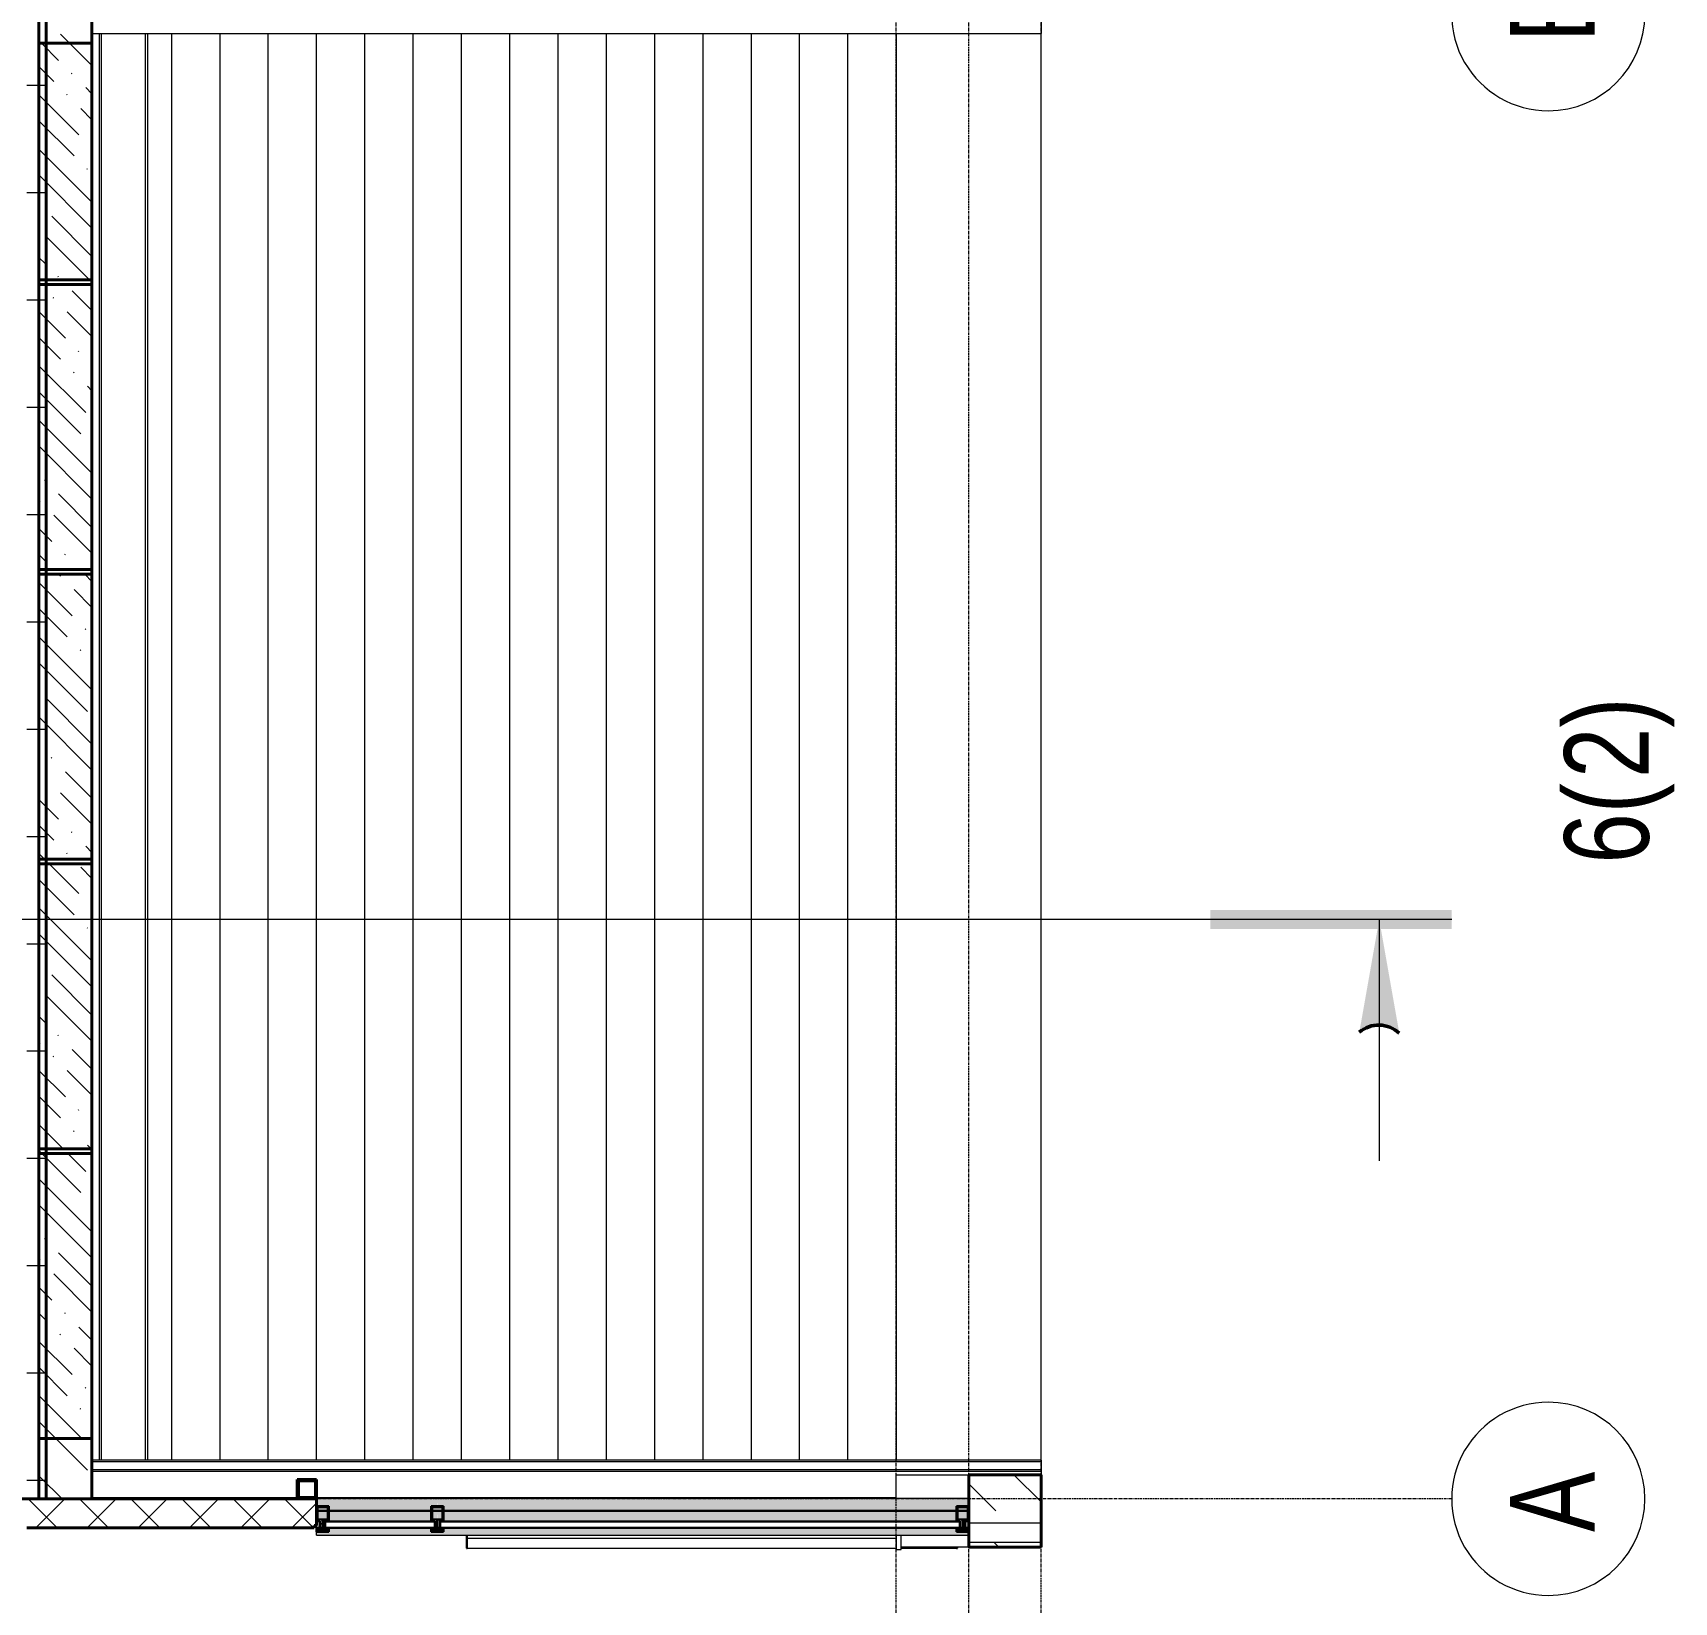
# Model space of a CAD drawing. Header units: millimetres. Extents: x 1117013 to 3394463, y -717780 to -102922.
# Drawn here: x 1324062 to 1330858, y -555272 to -548771 of the extents above; entities that cross this region are included whole.
import ezdxf

# ---------------------------------------------------------------- set-up
doc = ezdxf.new("R2010")
doc.units = ezdxf.units.MM
doc.linetypes.add('ADSK_Линия сетки', pattern=[21, 12, -3, 3, -3])
for name, color, linetype, lineweight in [('A-DOOR', 31, 'Continuous', 18), ('A-DOOR-FRAM', 31, 'Continuous', 18), ('A-FLOR', 192, 'Continuous', 18), ('A-FLOR-LEVL', 51, 'Continuous', 9), ('A-FLOR-PATT', 8, 'Continuous', 40), ('A-GLAZ', 151, 'Continuous', 18), ('A-GLAZ-CURT', 52, 'Continuous', 18), ('A-GLAZ-CWMG', 51, 'Continuous', 18), ('A-WALL', 113, 'Continuous', 18), ('A-WALL-PATT', 111, 'Continuous', 40), ('G-ANNO-SYMB', 111, 'Continuous', 9), ('S-BEAM', 12, 'Continuous', 18), ('S-COLS', 52, 'Continuous', 18), ('S-GRID', 1, 'Continuous', 9), ('S-GRID-IDEN', 1, 'Continuous', 20)]:
    doc.layers.add(name, color=color, linetype=linetype, lineweight=lineweight)
doc.styles.add('Century Gothic_2', font='GOTHIC.TTF', dxfattribs={"width": 0.8, "height": 349.9999999999996})
pattern_1 = [(135, (1327936.608574714, -553434.8527848267), (-308.6966577151427, 84.19025468841392), [396.875, -79.375, 3.353, -76.02199999999999])]
pattern_2 = [(45, (1409.126, 0), (-106.0660171779821, 106.0660171779821), []), (135, (1409.126, 0), (-106.0660171779821, -106.0660171779821), [])]
pattern_3 = [(45, (1409.126, 0), (84.1902546884139, 308.6966577151427), [396.875, -79.375, 3.353, -76.02199999999999])]

# ---------------------------------------------------------------- blocks, each defined once
blk = doc.blocks.new('SK_Окно_Откос - 30_Низ-880982-В_Разрез_Верт_1')
at = {"layer": 'A-GLAZ', "lineweight": 30}
for p, q in [((-120.0000000002362, 2700.000000000002), (-120.0000000002362, 2645.000000000018)), ((-120.000000000233, 55.00000000001457), (-120.000000000233, 0))]:
    blk.add_line(p, q, dxfattribs=at)
blk = doc.blocks.new('ADSK_КолоннаНесущая_Труба_ГОСТ 30245-2003 - 120x80x5-886602-В_Разрез_Верт_1')
at = {"layer": 'S-COLS'}
for p, q in [((4.999999999848835, 3630), (4.999999999848835, 2779.999999999999)), ((114.999999999849, 3630), (114.999999999849, -300)), ((4.999999999848835, 2700), (4.999999999848835, 299.9999999999989))]:
    blk.add_line(p, q, dxfattribs=at)
blk = doc.blocks.new('ADSK_КолоннаНесущая_Труба_ГОСТ 30245-2003 - 160x160x6-766301-В_Разрез_Верт_1')
at = {"layer": 'S-COLS'}
for p in [(6069.99999999993, 3630), (6229.99999999993, -300)]:
    blk.add_line(p, (6069.99999999993, -300), dxfattribs=at)
blk = doc.blocks.new('Schueco_FWS_AD-UP-75_out_Family-01 - FWS HI_Серая-853248-В_Разрез_Верт_1')
at = {"layer": 'A-DOOR-FRAM'}
for p, q in [((-205.3509244978864, 2079.921820283937), (-205.3509244978864, 2075.921820283938)), ((-193.731032112025, 2075.921820283935), (-205.2709767717485, 2075.921820283935)), ((-205.0225751251239, 2075.921820283938), (-205.0225751251239, 300.0000000000011)), ((-203.4556814481993, 2079.921820283934), (-204.6120194234129, 2079.921820283934)), ((-204.6120194234129, 2079.921820283934), (-193.731032112025, 2079.921820283934)), ((-193.731032112025, 2079.921820283934), (-150.0000000002336, 2079.921820283934)), ((-150.0000000002336, 2075.921820283935), (-193.731032112025, 2075.921820283935)), ((-164.8572853085471, 300.0000000000011), (-164.8572853085471, 2075.921820283938)), ((-205.0225751251239, 280.0000000000013), (-205.0225751251239, 49.92182028393706)), ((-205.3509244978886, 49.92182028393706), (-205.3509244978886, 45.9218202839358)), ((-205.2709767717504, 49.92182028393488), (-200.0445437886209, 49.92182028393488)), ((-200.0445437886209, 45.92182028393487), (-204.6120194234148, 45.92182028393487)), ((-204.6120194234148, 45.92182028393487), (-203.4556814482011, 45.92182028393487))]:
    blk.add_line(p, q, dxfattribs=at)
at = {"layer": 'A-DOOR-FRAM', "flags": 128}
for points in [[(-204.966836539429, 2075.921820283935), (-204.7974354665482, 2075.921820283935), (-203.6322961627259, 2075.921820283935)], [(-203.6322961627259, 49.92182028393488), (-204.7974354665482, 49.92182028393488), (-204.966836539429, 49.92182028393488)]]:
    blk.add_lwpolyline(points, dxfattribs=at)
blk = doc.blocks.new('Alutech_ALT_Glass_26mm - Alutech_ALT_Glass_26mm-853256-В_Разрез_Верт_1')
at = {"layer": 'A-GLAZ-CURT', "lineweight": 30}
for p, q in [((-94.00000000023452, 2189.000000000003), (-120.0000000002346, 2189.000000000003)), ((-120.0000000002346, 2189.000000000003), (-120.0000000002346, 36.00000000000237)), ((-94.00000000023452, 36.0000000000021), (-94.00000000023452, 2189.000000000003)), ((-120.0000000002346, 36.00000000000237), (-94.00000000023452, 36.0000000000021))]:
    blk.add_line(p, q, dxfattribs=at)
blk = doc.blocks.new('Rectangular Mullion - Schueco_FWS-50-HI_Tran_CovCap-12_Tran-55_Чёрный-851863-В_Разрез_Верт_1')
at = {"layer": 'A-GLAZ-CWMG', "lineweight": 9}
h = blk.add_hatch(dxfattribs=at)
h.set_pattern_fill('FP_1', color=256, style=0, pattern_type=2)
h.set_pattern_definition(pattern_2)
h.paths.add_polyline_path([(-120.1000000002367, 2.165734258596785e-12), (-120.1000000002367, 14.00000000000115), (-85.00000000023603, 14.00000000000115), (-85.00000000023603, 24.00000000000321), (-125.0000000002356, 24.00000000000321), (-125.0000000002356, 4.000000000005588), (-133.0000000002338, 4.000000000009919), (-133.0000000002338, 46.00000000000687), (-125.0000000002356, 46.00000000000687), (-125.0000000002356, 26.00000000000275), (-85.00000000023603, 26.00000000000275), (-85.00000000023603, 46.00000000000254), (-34.00000000023031, 46.0000000000047), (-34.00000000023031, 4.000000000005588), (-85.00000000023603, 4.000000000005588), (-85.00000000023603, 13.00000000000354), (-92.00000000023444, 13.00000000000354), (-91.8575573621863, 2.165734258596785e-12), (-30.00000000023338, 4.331468517193571e-12), (-30.00000000023338, 50.00000000000163), (-92.00000000023444, 50.00000000000163), (-92.00000000023444, 36.00000000000264), (-120.1000000002345, 36.00000000000264), (-120.1000000002367, 50.00000000000163), (-137.000000000235, 50.00000000000163), (-137.000000000235, 2.165734258596785e-12)], flags=0)
at = {"layer": 'A-GLAZ-CWMG', "lineweight": 30}
for p, q in [((-120.1000000002345, 50.00000000000099), (-137.0000000002342, 50.00000000000099)), ((-137.0000000002342, 50.00000000000099), (-137.0000000002342, 0)), ((-137.0000000002342, 0), (-120.1000000002345, 0)), ((-133.000000000233, 4.000000000007939), (-133.000000000233, 46.00000000000533)), ((-133.000000000233, 46.00000000000533), (-125.0000000002343, 46.00000000000533)), ((-125.0000000002345, 4.000000000003748), (-133.000000000233, 4.000000000007939)), ((-125.0000000002343, 46.00000000000533), (-125.0000000002345, 26.00000000000132)), ((-125.0000000002345, 26.00000000000132), (-85.00000000023333, 26.00000000000132)), ((-85.00000000023333, 24.00000000000122), (-125.0000000002343, 24.00000000000122)), ((-125.0000000002343, 24.00000000000122), (-125.0000000002345, 4.000000000003748)), ((-120.1000000002343, 36.00000000000074), (-120.1000000002345, 50.00000000000099)), ((-92.0000000002347, 36.00000000000074), (-120.1000000002343, 36.00000000000074)), ((-120.1000000002345, 0), (-120.1000000002345, 14.00000000000133)), ((-120.1000000002345, 14.00000000000133), (-85.00000000023333, 14.00000000000065)), ((-30.00000000023203, 50.00000000000109), (-92.00000000023444, 50.00000000000109)), ((-92.00000000023444, 50.00000000000109), (-92.0000000002347, 36.00000000000074)), ((-85.00000000023387, 13.00000000000213), (-92.00000000023498, 13.00000000000213)), ((-92.00000000023498, 13.00000000000213), (-92.00000000023525, 9.09439190621697e-13)), ((-92.00000000023525, 9.09439190621697e-13), (-30.00000000023203, 1.349353961899169e-12)), ((-85.00000000023333, 26.00000000000132), (-85.00000000023333, 46.00000000000208)), ((-85.00000000023333, 46.00000000000208), (-34.00000000023004, 46.00000000000338)), ((-85.00000000023333, 14.00000000000065), (-85.00000000023333, 24.00000000000122)), ((-85.00000000023387, 4.000000000003413), (-85.00000000023387, 13.00000000000213)), ((-34.00000000023004, 4.000000000003413), (-85.00000000023387, 4.000000000003413)), ((-34.00000000023004, 46.00000000000338), (-34.00000000023004, 4.000000000003413)), ((-30.00000000023203, 1.349353961899169e-12), (-30.00000000023203, 50.00000000000109))]:
    blk.add_line(p, q, dxfattribs=at)
blk = doc.blocks.new('Rectangular Mullion - Schueco_FWS-50-HI_Стойка-80_Крышка-45_Чёрный-853243-В_Разрез_Верт_1')
at = {"layer": 'A-GLAZ-CWMG'}
h = blk.add_hatch(color=256, dxfattribs=at)
h.paths.add_polyline_path([(-137.0000000002357, 2.165734258596785e-12), (-137.0000000002357, 50.00000000000163), (-120.1000000002352, 50.00000000000163), (-120.1000000002352, 2175.000000000006), (-137.0000000002357, 2175.000000000004), (-137.0000000002357, 2200.000000000002), (-150.0000000002349, 2200.000000000002), (-150.0000000002349, 2.165734258596785e-12), (-137.7400000002381, 2.165734258596785e-12)], flags=0)
h.paths.add_polyline_path([(-125.0000000002363, 4.000000000009919), (-125.0000000002363, 24.00000000000321), (-120.1000000002352, 24.00000000000321), (-120.1000000002352, 26.00000000000275), (-125.0000000002363, 26.00000000000275), (-125.0000000002363, 46.00000000000687), (-133.0000000002345, 46.00000000000687), (-133.0000000002345, 4.000000000009919)], flags=0)
h.paths.add_polyline_path([(-125.0000000002384, 2179.000000000014), (-125.0000000002384, 2199.000000000005), (-133.0000000002345, 2199.000000000005), (-133.0000000002345, 2179.000000000014)], flags=0)
h = blk.add_hatch(color=256, dxfattribs=at)
h.paths.add_polyline_path([(-120.1000000002352, 2.165734258596785e-12), (-92.00000000023508, 2.165734258596785e-12), (-92.77777777801413, 14.00000000000115), (-120.1000000002352, 14.00000000000115), (-120.1000000002352, 4.000000000005588)], flags=0)
h.paths.add_polyline_path([(-120.1000000002352, 24.00000000000321), (-92.00000000023508, 24.00000000000321), (-92.00000000023508, 26.00000000000275), (-120.1000000002352, 26.00000000000275)], flags=0)
h.paths.add_polyline_path([(-92.00000000023508, 36.00000000000264), (-92.77777777801413, 2189.000000000005), (-94.0000000002368, 2188.000000000007), (-94.0000000002368, 36.00000000000264)], flags=0)
h = blk.add_hatch(color=256, dxfattribs=at)
h.paths.add_polyline_path([(0.9999999997654104, 2.165734258596785e-12), (0.9999999997654104, 2200.000000000002), (-30.00000000023404, 2199.000000000005), (-30.00000000023404, 2175.000000000004), (-92.0000000002351, 2175.000000000004), (-91.85755736218695, 50.00000000000163), (-30.00000000023404, 50.00000000000163), (-30.00000000023404, 2.165734258596785e-12)], flags=0)
h.paths.add_polyline_path([(-76.00000000023225, 4.000000000005588), (-34.00000000023096, 4.000000000005588), (-34.00000000023096, 46.00000000000254), (-85.0000000002367, 46.00000000000254), (-85.0000000002367, 26.00000000000275), (-92.0000000002351, 26.00000000000275), (-91.85755736218695, 24.00000000000321), (-85.0000000002367, 24.00000000000321), (-85.0000000002367, 14.00000000000115), (-85.0000000002367, 13.00000000000354), (-85.0000000002367, 4.000000000005588)], flags=0)
h.paths.add_polyline_path([(-85.0000000002367, 2179.000000000007), (-34.00000000022879, 2179.000000000007), (-34.00000000023096, 2200.000000000002), (-85.0000000002367, 2199.000000000005), (-85.0000000002367, 2189.000000000005), (-85.0000000002367, 2188.000000000007)], flags=0)
for p, q in [((-150.0000000002327, 2200), (-150.0000000002327, 0)), ((-120.1000000002329, 2175.000000000004), (-120.1000000002329, 50.00000000000109)), ((-92.00000000023313, 2175.000000000002), (-92.00000000023313, 50.00000000000109)), ((0.9999999997675424, 0), (0.9999999997675424, 2200)), ((-120.1000000002329, 26.0000000000014), (-120.1000000002329, 24.00000000000158)), ((-92.00000000023313, 26.0000000000014), (-92.00000000023313, 24.00000000000158))]:
    blk.add_line(p, q, dxfattribs=at)
blk = doc.blocks.new('Rectangular Mullion - Schueco_FWS-50-HI_Tran_CovCap-12_Tran-55_Чёрный-851864-В_Разрез_Верт_1')
at = {"layer": 'A-GLAZ-CWMG', "lineweight": 9}
h = blk.add_hatch(dxfattribs=at)
h.set_pattern_fill('FP_1', color=256, style=0, pattern_type=2)
h.set_pattern_definition(pattern_2)
h.paths.add_polyline_path([(-137.000000000235, 2650.000000000003), (-120.1000000002367, 2650.000000000005), (-120.1000000002367, 2664.000000000004), (-85.00000000023603, 2664.000000000004), (-85.00000000023603, 2674.000000000004), (-125.0000000002378, 2674.000000000004), (-125.0000000002378, 2654.00000000001), (-133.0000000002338, 2654.00000000001), (-133.0000000002338, 2696.000000000008), (-125.0000000002378, 2696.000000000003), (-125.0000000002378, 2676.000000000004), (-85.00000000023603, 2676.000000000004), (-85.00000000023603, 2696.000000000005), (-34.0000000002303, 2696.000000000005), (-34.0000000002303, 2654.000000000006), (-85.00000000023603, 2654.000000000006), (-85.00000000023603, 2663.000000000004), (-92.00000000023661, 2663.000000000004), (-92.00000000023661, 2650.000000000005), (-30.00000000023338, 2650.000000000005), (-30.00000000023338, 2700.000000000005), (-92.00000000023661, 2700.000000000005), (-92.00000000023661, 2686.000000000003), (-120.1000000002367, 2686.000000000003), (-120.1000000002367, 2700.000000000005), (-137.000000000235, 2700.000000000005), (-137.000000000235, 2688.24061599598)], flags=0)
at = {"layer": 'A-GLAZ-CWMG', "lineweight": 30}
for p, q in [((-120.1000000002345, 2700), (-137.0000000002342, 2700)), ((-137.0000000002342, 2700), (-137.0000000002342, 2649.999999999999)), ((-133.000000000233, 2654.000000000007), (-133.000000000233, 2696.000000000005)), ((-133.000000000233, 2696.000000000005), (-125.0000000002345, 2696.000000000001)), ((-125.0000000002343, 2654.000000000007), (-133.000000000233, 2654.000000000007)), ((-125.0000000002345, 2696.000000000001), (-125.0000000002343, 2676)), ((-125.0000000002343, 2676), (-85.00000000023333, 2676)), ((-85.00000000023333, 2674), (-125.0000000002345, 2674)), ((-125.0000000002345, 2674), (-125.0000000002343, 2654.000000000007)), ((-120.1000000002345, 2686), (-120.1000000002345, 2700)), ((-92.0000000002347, 2686), (-120.1000000002345, 2686)), ((-120.1000000002345, 2650.000000000001), (-120.1000000002345, 2664)), ((-120.1000000002345, 2664), (-85.00000000023333, 2664)), ((-30.00000000023202, 2700), (-92.0000000002347, 2700)), ((-92.0000000002347, 2700), (-92.0000000002347, 2686)), ((-85.00000000023387, 2663.000000000001), (-92.00000000023525, 2663.000000000001)), ((-92.00000000023525, 2663.000000000001), (-92.00000000023498, 2650.000000000001)), ((-85.00000000023333, 2676), (-85.00000000023333, 2696.000000000003)), ((-85.00000000023333, 2696.000000000003), (-34.00000000023003, 2696.000000000003)), ((-85.00000000023333, 2664), (-85.00000000023333, 2674)), ((-85.00000000023387, 2654.000000000002), (-85.00000000023387, 2663.000000000001)), ((-34.00000000023003, 2654.000000000003), (-85.00000000023387, 2654.000000000002)), ((-34.00000000023003, 2696.000000000003), (-34.00000000023003, 2654.000000000003)), ((-30.00000000023202, 2650.000000000001), (-30.00000000023202, 2700)), ((-137.0000000002342, 2649.999999999999), (-120.1000000002345, 2650.000000000001)), ((-92.00000000023498, 2650.000000000001), (-30.00000000023202, 2650.000000000001))]:
    blk.add_line(p, q, dxfattribs=at)
blk = doc.blocks.new('ADSK_Балка_Труба_ГОСТ 30245-2003 - 80x80x5-851437-В_Разрез_Верт_1')
at = {"layer": 'S-BEAM', "lineweight": 40}
for p, q in [((79.9999999999344, 2780), (-6.52803006286232e-11, 2780)), ((-6.52803006286232e-11, 2780), (-6.52803006286232e-11, 2700.000000000001)), ((4.999999999934666, 2775.000000000001), (74.99999999993473, 2775.000000000001)), ((4.999999999934666, 2705.000000000001), (4.999999999934666, 2775.000000000001)), ((74.99999999993473, 2775.000000000001), (74.99999999993473, 2705.000000000001)), ((79.9999999999344, 2700.000000000001), (79.9999999999344, 2780)), ((-6.52803006286232e-11, 2700.000000000001), (79.9999999999344, 2700.000000000001)), ((74.99999999993473, 2705.000000000001), (4.999999999934666, 2705.000000000001))]:
    blk.add_line(p, q, dxfattribs=at)
blk = doc.blocks.new('ADSK_КолоннаНесущая_Труба_ГОСТ 30245-2003 - 160x160x6-791750-В_Разрез_Верт_1')
at = {"layer": 'S-COLS'}
for p, q in [((153.9999999999334, 3630), (153.9999999999334, -300)), ((159.9999999999322, -300), (159.9999999999322, 3630)), ((159.9999999999322, -300), (119.9999999998471, -300))]:
    blk.add_line(p, q, dxfattribs=at)
blk = doc.blocks.new('SK_ПлитаПерекрытия_Пустотная - ПК 68-10-8-778110-В_Разрез_Верт_1')
at = {"layer": 'S-BEAM', "lineweight": 9}
h = blk.add_hatch(dxfattribs=at)
h.set_pattern_fill('FP_4', color=256, style=0, pattern_type=2)
h.set_pattern_definition(pattern_3)
h.paths.add_polyline_path([(5050.000000000116, 3630.000000000009), (6030.000000000116, 3630.000000000009), (6030.000000000116, 3850.000000000005), (5050.000000000116, 3850.000000000005)], flags=0)
at = {"layer": 'S-BEAM', "lineweight": 40}
for p, q in [((5050.000000000109, 3850), (5050.000000000109, 3630.000000000003)), ((6030.000000000109, 3850), (5050.000000000109, 3850)), ((6030.000000000109, 3630.000000000003), (6030.000000000109, 3850)), ((5050.000000000109, 3630.000000000003), (6030.000000000109, 3630.000000000003))]:
    blk.add_line(p, q, dxfattribs=at)
blk = doc.blocks.new('SK_ПлитаПерекрытия_Пустотная - ПК 68-12-8-777867-В_Разрез_Верт_1')
at = {"layer": 'S-BEAM', "lineweight": 9}
h = blk.add_hatch(dxfattribs=at)
h.set_pattern_fill('FP_4', color=256, style=0, pattern_type=2)
h.set_pattern_definition(pattern_3)
h.paths.add_polyline_path([(250.0000000001092, 3630.000000000009), (1430.000000000109, 3630.000000000009), (1430.000000000109, 3850.000000000005), (250.0000000001092, 3850.000000000005)], flags=0)
at = {"layer": 'S-BEAM', "lineweight": 40}
for p, q in [((250.0000000001098, 3850), (250.0000000001098, 3630.000000000003)), ((1430.00000000011, 3850), (250.0000000001098, 3850)), ((1430.00000000011, 3630.000000000003), (1430.00000000011, 3850)), ((250.0000000001098, 3630.000000000003), (1430.00000000011, 3630.000000000003))]:
    blk.add_line(p, q, dxfattribs=at)
blk = doc.blocks.new('SK_ПлитаПерекрытия_Пустотная - ПК 68-12-8-V3-В_Разрез_Верт_1')
at = {"layer": 'S-BEAM', "lineweight": 9}
h = blk.add_hatch(dxfattribs=at)
h.set_pattern_fill('FP_4', color=256, style=0, pattern_type=2)
h.set_pattern_definition(pattern_3)
h.paths.add_polyline_path([(2630.000000000112, 3630.000000000009), (2630.000000000112, 3850.000000000005), (1450.000000000111, 3850.000000000005), (1450.000000000111, 3630.000000000009)], flags=0)
at = {"layer": 'S-BEAM', "lineweight": 40}
for p, q in [((1450.00000000011, 3850), (1450.00000000011, 3630.000000000003)), ((2630.00000000011, 3850), (1450.00000000011, 3850)), ((2630.00000000011, 3630.000000000003), (2630.00000000011, 3850)), ((1450.00000000011, 3630.000000000003), (2630.00000000011, 3630.000000000003))]:
    blk.add_line(p, q, dxfattribs=at)
blk = doc.blocks.new('SK_ПлитаПерекрытия_Пустотная - ПК 68-12-8-V4-В_Разрез_Верт_1')
at = {"layer": 'S-BEAM', "lineweight": 9}
h = blk.add_hatch(dxfattribs=at)
h.set_pattern_fill('FP_4', color=256, style=0, pattern_type=2)
h.set_pattern_definition(pattern_3)
h.paths.add_polyline_path([(2650.000000000111, 3630.000000000009), (3830.000000000113, 3630.000000000009), (3830.000000000113, 3850.000000000005), (2650.000000000111, 3850.000000000005)], flags=0)
at = {"layer": 'S-BEAM', "lineweight": 40}
for p, q in [((2650.000000000109, 3850), (2650.000000000109, 3630.000000000003)), ((3830.000000000109, 3850), (2650.000000000109, 3850)), ((3830.000000000109, 3630.000000000003), (3830.000000000109, 3850)), ((2650.000000000109, 3630.000000000003), (3830.000000000109, 3630.000000000003))]:
    blk.add_line(p, q, dxfattribs=at)
blk = doc.blocks.new('SK_ПлитаПерекрытия_Пустотная - ПК 68-12-8-V5-В_Разрез_Верт_1')
at = {"layer": 'S-BEAM', "lineweight": 9}
h = blk.add_hatch(dxfattribs=at)
h.set_pattern_fill('FP_4', color=256, style=0, pattern_type=2)
h.set_pattern_definition(pattern_3)
h.paths.add_polyline_path([(4205.469546564103, 3630.000000000009), (5030.000000000113, 3630.000000000009), (5030.000000000113, 3850.000000000005), (3850.000000000113, 3850.000000000005), (3850.000000000113, 3630.000000000009)], flags=0)
at = {"layer": 'S-BEAM', "lineweight": 40}
for p, q in [((3850.000000000109, 3850), (3850.000000000109, 3630.000000000003)), ((5030.000000000108, 3850), (3850.000000000109, 3850)), ((5030.000000000108, 3630.000000000003), (5030.000000000108, 3850)), ((3850.000000000109, 3630.000000000003), (5030.000000000108, 3630.000000000003))]:
    blk.add_line(p, q, dxfattribs=at)
blk = doc.blocks.new('ADSK_Балка_Двутавр_ТипБ_АСТО20-93 - 20Б1-889043-В_Разрез_Верт_1')
at = {"layer": 'S-BEAM'}
for p, q in [((6069.999999999927, 3600.000000000016), (160.0000006095522, 3600.000000000016)), ((6069.999999999927, 3592.000000000017), (160.0000006095522, 3592.000000000017)), ((160.0000006095522, 3408.000000000016), (6069.999999999927, 3408.000000000016)), ((6069.999999999927, 3400.000000000016), (160.0000006095522, 3400.000000000016))]:
    blk.add_line(p, q, dxfattribs=at)
blk = doc.blocks.new('Alutech_ALT_Glass_26mm - Alutech_ALT_Glass_26mm-853258-В_Разрез_Верт_1')
at = {"layer": 'A-GLAZ-CURT', "lineweight": 30}
for p, q in [((-94.00000000023452, 2664.000000000003), (-120.0000000002346, 2664.000000000003)), ((-120.0000000002346, 2664.000000000003), (-120.0000000002346, 2211.000000000001)), ((-94.00000000023452, 2211.000000000001), (-94.00000000023452, 2664.000000000003)), ((-120.0000000002346, 2211.000000000001), (-94.00000000023452, 2211.000000000001))]:
    blk.add_line(p, q, dxfattribs=at)
blk = doc.blocks.new('Rectangular Mullion - Schueco_FWS-50-HI_Tran_CovCap-12_Tran-55_Чёрный-851867-В_Разрез_Верт_1')
at = {"layer": 'A-GLAZ-CWMG', "lineweight": 9}
h = blk.add_hatch(dxfattribs=at)
h.set_pattern_fill('FP_1', color=256, style=0, pattern_type=2)
h.set_pattern_definition(pattern_2)
h.paths.add_polyline_path([(-137.000000000235, 2175.000000000004), (-120.1000000002367, 2175.000000000006), (-120.1000000002367, 2189.000000000005), (-85.00000000023603, 2189.000000000005), (-85.00000000023603, 2199.000000000005), (-125.0000000002378, 2199.000000000005), (-125.0000000002378, 2179.000000000014), (-133.0000000002338, 2179.000000000014), (-133.0000000002338, 2221.00000000001), (-125.0000000002378, 2221.000000000006), (-125.0000000002378, 2201.000000000006), (-85.00000000023603, 2201.000000000006), (-85.00000000023603, 2221.000000000008), (-34.0000000002303, 2221.000000000008), (-34.0000000002303, 2179.000000000009), (-85.00000000023603, 2179.000000000007), (-85.00000000023603, 2188.000000000007), (-92.00000000023661, 2188.000000000007), (-91.8575573621863, 2175.000000000004), (-30.00000000023338, 2175.000000000004), (-30.00000000023338, 2225.000000000005), (-92.00000000023661, 2225.000000000005), (-92.00000000023661, 2211.000000000004), (-120.1000000002367, 2211.000000000004), (-120.1000000002367, 2225.000000000005), (-137.000000000235, 2225.000000000005), (-137.000000000235, 2210.162463983912)], flags=0)
at = {"layer": 'A-GLAZ-CWMG', "lineweight": 30}
for p, q in [((-120.1000000002343, 2225), (-137.0000000002342, 2225)), ((-137.0000000002342, 2225), (-137.0000000002342, 2174.999999999999)), ((-137.0000000002342, 2174.999999999999), (-120.1000000002345, 2175.000000000001)), ((-133.000000000233, 2179.000000000007), (-133.000000000233, 2221.000000000004)), ((-133.000000000233, 2221.000000000004), (-125.0000000002345, 2221.000000000001)), ((-125.0000000002343, 2179.000000000007), (-133.000000000233, 2179.000000000007)), ((-125.0000000002345, 2221.000000000001), (-125.0000000002343, 2201)), ((-125.0000000002343, 2201), (-85.00000000023333, 2201)), ((-85.00000000023333, 2199), (-125.0000000002345, 2199)), ((-125.0000000002345, 2199), (-125.0000000002343, 2179.000000000007)), ((-120.1000000002343, 2211), (-120.1000000002343, 2225)), ((-92.0000000002347, 2211), (-120.1000000002343, 2211)), ((-120.1000000002345, 2175.000000000001), (-120.1000000002345, 2189)), ((-120.1000000002345, 2189), (-85.00000000023333, 2189)), ((-30.00000000023202, 2225), (-92.0000000002347, 2225)), ((-92.0000000002347, 2225), (-92.0000000002347, 2211)), ((-85.00000000023387, 2188.000000000001), (-92.00000000023525, 2188.000000000001)), ((-92.00000000023525, 2188.000000000001), (-92.00000000023498, 2175)), ((-92.00000000023498, 2175), (-30.00000000023202, 2175)), ((-85.00000000023333, 2201), (-85.00000000023333, 2221.000000000002)), ((-85.00000000023333, 2221.000000000002), (-34.00000000023003, 2221.000000000002)), ((-85.00000000023333, 2189), (-85.00000000023333, 2199)), ((-85.00000000023387, 2179.000000000002), (-85.00000000023387, 2188.000000000001)), ((-34.00000000023003, 2179.000000000002), (-85.00000000023387, 2179.000000000002)), ((-34.00000000023003, 2221.000000000002), (-34.00000000023003, 2179.000000000002)), ((-30.00000000023202, 2175), (-30.00000000023202, 2225))]:
    blk.add_line(p, q, dxfattribs=at)
blk = doc.blocks.new('Rectangular Mullion - Schueco_FWS-50-HI_Стойка-80_Крышка-45_Чёрный-853244-В_Разрез_Верт_1')
at = {"layer": 'A-GLAZ-CWMG'}
h = blk.add_hatch(color=256, dxfattribs=at)
h.paths.add_polyline_path([(-150.0000000002349, 2200.000000000005), (-137.0000000002357, 2201.000000000006), (-137.0000000002357, 2225.000000000005), (-120.1000000002352, 2225.000000000005), (-120.1000000002352, 2650.000000000006), (-137.0000000002357, 2650.000000000004), (-137.0000000002357, 2700.000000000005), (-150.0000000002349, 2700.000000000005), (-150.0000000002349, 2201.000000000006)], flags=0)
h.paths.add_polyline_path([(-133.0000000002345, 2200.000000000005), (-125.0000000002384, 2201.000000000006), (-125.0000000002384, 2221.000000000006), (-133.0000000002301, 2221.000000000006), (-133.0000000002345, 2201.000000000006)], flags=0)
h.paths.add_polyline_path([(-125.0000000002384, 2654.000000000012), (-125.0000000002384, 2674.000000000005), (-120.1000000002352, 2674.000000000005), (-120.1000000002352, 2676.000000000005), (-125.0000000002384, 2676.000000000005), (-125.0000000002384, 2696.000000000005), (-133.0000000002301, 2696.000000000005), (-133.0000000002345, 2654.000000000012)], flags=0)
h = blk.add_hatch(color=256, dxfattribs=at)
h.paths.add_polyline_path([(-92.00000000023508, 2211.000000000004), (-92.77777777801413, 2664.000000000005), (-94.0000000002368, 2663.000000000005), (-94.0000000002368, 2211.000000000004)], flags=0)
h.paths.add_polyline_path([(-120.1000000002352, 2674.000000000005), (-92.00000000023508, 2674.000000000005), (-92.00000000023508, 2676.000000000005), (-120.1000000002352, 2676.000000000005)], flags=0)
h.paths.add_polyline_path([(-92.00000000023508, 2686.000000000005), (-92.00000000023508, 2700.000000000005), (-120.1000000002352, 2700.000000000005), (-120.0000000002352, 2686.000000000005), (-94.0000000002368, 2686.000000000005)], flags=0)
h = blk.add_hatch(color=256, dxfattribs=at)
h.paths.add_polyline_path([(-92.0000000002351, 2200.000000000005), (-34.00000000023096, 2200.000000000005), (-34.00000000023096, 2221.000000000008), (-85.0000000002367, 2221.000000000008), (-85.0000000002367, 2201.000000000006), (-92.0000000002351, 2201.000000000006)], flags=0)
h.paths.add_polyline_path([(-30.00000000023404, 2200.000000000005), (0.9999999997654104, 2200.000000000005), (-2.365279598848247e-10, 2700.000000000005), (-30.00000000023404, 2700.000000000005), (-30.00000000023404, 2650.000000000006), (-92.0000000002351, 2650.000000000006), (-92.0000000002351, 2225.000000000005), (-30.00000000023404, 2225.000000000005), (-30.00000000023404, 2210.162463983912)], flags=0)
h.paths.add_polyline_path([(-34.00000000023096, 2654.000000000007), (-34.00000000023096, 2696.000000000006), (-85.0000000002367, 2696.000000000006), (-85.0000000002367, 2676.000000000005), (-92.0000000002351, 2676.000000000005), (-92.0000000002351, 2674.000000000005), (-85.0000000002367, 2674.000000000005), (-85.0000000002367, 2664.000000000005), (-85.0000000002367, 2663.000000000005), (-85.0000000002367, 2654.000000000007), (-76.00000000023225, 2654.000000000007)], flags=0)
for p, q in [((-150.0000000002327, 2700), (-137.0000000002346, 2700)), ((-150.0000000002327, 2700), (-150.0000000002327, 2200)), ((-120.1000000002329, 2700), (-110.0000000002335, 2700)), ((-120.1000000002329, 2676.000000000001), (-120.1000000002329, 2674)), ((-92.00000000023313, 2676.000000000001), (-92.00000000023313, 2674)), ((0.9999999997675424, 2200), (0.9999999997675424, 2700)), ((-120.1000000002329, 2650.000000000001), (-120.1000000002329, 2225.000000000001)), ((-92.00000000023313, 2650.000000000001), (-92.00000000023313, 2225.000000000001))]:
    blk.add_line(p, q, dxfattribs=at)
blk = doc.blocks.new('SK_Окно_Проём - Проём-880971-В_Разрез_Верт_1')
at = {"layer": 'A-GLAZ', "lineweight": 30}
for p, q in [((-120.0000000002101, 2699.999999999985), (-120.0000000002101, -4.331468517193571e-12)), ((-120.0000000002361, 2699.999999999993), (-120.0000000002361, 2664.999999999992)), ((-50.00000000023499, 2699.999999999985), (-50.00000000023499, -4.331468517193571e-12)), ((-50.00000000023628, 2699.999999999993), (-50.00000000023628, 2664.999999999992)), ((-120.0000000002328, 35.00000000000016), (-120.0000000002328, 0)), ((-50.00000000023956, 35.00000000000016), (-50.00000000023956, 0))]:
    blk.add_line(p, q, dxfattribs=at)
blk = doc.blocks.new('Ось сетки - Круг_Ø8 мм-6577-В_Разрез_Верт_1')
at = {"layer": 'S-GRID-IDEN'}
for centre, radius, start, end in [((-7.489074640114639e-11, -2399.999999999997), 399.9999999999998, 359.9999999999996, 179.9999999999998), ((-7.483787202959861e-11, -2399.999999999997), 399.9999999999999, 179.9999999999998, 359.9999999999993)]:
    blk.add_arc(centre, radius, start, end, dxfattribs=at)
blk = doc.blocks.new('Разрез - Номер вида и Номер листа спереди_3_5 мм-64073-В_Разрез_Верт_1')
at = {"layer": 'G-ANNO-SYMB'}
blk.add_hatch(color=256, dxfattribs=at).paths.add_polyline_path([(2439.881281731908, -1000.000000000003), (2360.118718267949, -1000.000000000003), (2360.118718267949, -2000.000000000002), (2439.881281731908, -2000.000000000002)], flags=0)
h = blk.add_hatch(color=256, dxfattribs=at)
edge = h.paths.add_edge_path(flags=0)
edge.add_line((1928.927019397687, -1783.083809596687), (2400.118718267947, -1700.000000000002))
edge.add_line((2400.118718267947, -1700.000000000002), (1932.659585272731, -1617.574342474358))
edge.add_arc((1838.399760808412, -1698.245418912015), 124.0674698768968, -43.141974458396476, 40.55814610926569, ccw=False)
at = {"layer": 'G-ANNO-SYMB', "lineweight": 20}
blk.add_line((2400.118718267953, -1700.000000000001), (1400.118718267953, -1700.000000000002), dxfattribs=at)
at = {"layer": 'G-ANNO-SYMB', "lineweight": 50}
blk.add_arc((1838.399760808412, -1698.245418912015), 124.0674698768968, 316.8580255416031, 40.55814610926538, dxfattribs=at)

msp = doc.modelspace()

# ---------------------------------------------------------------- hatches: boundary and pattern name
at = {"layer": 'A-FLOR-PATT', "lineweight": 9}
h = msp.add_hatch(dxfattribs=at)
h.set_pattern_fill('FP_3', color=256, angle=90, style=0, pattern_type=2)
h.set_pattern_definition([(90, (1327936.608574714, -553434.8527848267), (-222.25, 222.25), [222.25, -222.25]), (180, (1327936.608574714, -553212.6027848267), (-222.25, -222.25), [222.25, -222.25])])
h.paths.add_polyline_path([(1324116.608574714, -542780.5396767973), (1324116.608574714, -542543.9787848268), (1324036.608574714, -542543.9787848268), (1324036.608574714, -554843.9787848269), (1324116.608574714, -554843.9787848269), (1324116.608574714, -543762.7858719805)], flags=0)
h = msp.add_hatch(dxfattribs=at)
h.set_pattern_fill('FP_4', color=256, angle=90, style=0, pattern_type=2)
h.set_pattern_definition(pattern_1)
h.paths.add_polyline_path([(1324306.608574714, -545236.1551647552), (1324306.608574714, -542543.9787848268), (1324086.608574714, -542543.9787848268), (1324086.608574714, -554843.9787848269), (1324306.608574714, -554843.9787848269), (1324306.608574714, -545727.2782623469)], flags=0)
at = {"layer": 'A-WALL-PATT', "lineweight": 9}
h = msp.add_hatch(dxfattribs=at)
h.set_pattern_fill('FP_6', color=256, angle=90, style=0, pattern_type=2)
h.set_pattern_definition([(90, (1327636.608574714, -554903.9787848267), (-200, 1.224646799147353e-14), [])])
h.paths.add_polyline_path([(1327636.608574714, -542433.6339572406), (1327636.608574714, -542423.9787848268), (1327626.608574714, -542423.9787848268), (1327626.608574714, -542433.9787848269), (1327636.608574714, -542433.9787848269)], flags=0)
h.paths.add_polyline_path([(1327636.608574714, -554683.9787848267), (1327636.608574714, -548773.9787848267), (1324536.608574714, -548773.9787848267), (1324536.608574714, -554683.9787842171), (1327580.137986478, -554683.9787848267)], flags=0)
h.paths.add_polyline_path([(1327636.608574714, -548613.9787848267), (1327636.608574714, -548123.9787848268), (1325236.608574714, -548123.9787848268), (1325236.608574714, -548613.9787848267), (1325437.785045302, -548613.9787848267)], flags=0)
h.paths.add_polyline_path([(1327636.608574714, -545333.9787848268), (1325236.608574714, -545333.9787848268), (1325236.608574714, -545763.9787848268), (1327636.608574714, -545763.9787848268)], flags=0)
h.paths.add_polyline_path([(1326436.608574714, -542433.9787848269), (1326436.608574714, -542423.9787848268), (1326426.608574714, -542423.9787848268), (1326426.608574714, -542433.9787848269)], flags=0)
h.paths.add_polyline_path([(1325236.608574714, -542433.9787848269), (1325236.608574714, -542423.9787848268), (1325226.608574714, -542423.9787848268), (1325226.608574714, -542433.9787848269)], flags=0)
h.paths.add_polyline_path([(1325156.608574714, -548613.9787848267), (1325156.608574714, -545333.9787848268), (1324536.608574714, -545333.9787848268), (1324536.608574714, -548613.9787848267), (1325089.008574714, -548613.9787848267)], flags=0)
h.paths.add_polyline_path([(1324336.608574714, -545333.9787848268), (1324336.608574714, -545193.9787848268), (1324306.608574714, -545193.9787848268), (1324306.608574714, -548613.9787848267), (1324336.608574714, -548613.9787848267), (1324336.608574714, -545727.2782623469)], flags=0)
h.paths.add_polyline_path([(1324336.608574714, -554593.9787848266), (1324336.608574714, -548773.9787848267), (1324306.608574714, -548773.9787848267), (1324306.608574714, -554683.9787842171), (1324336.608574714, -554683.9787842171)], flags=0)
h.paths.add_polyline_path([(1324336.608574714, -543762.7858719805), (1324336.608574714, -542703.9787854364), (1324306.608574714, -542703.9787854364), (1324306.608574714, -543993.9787848268), (1324336.608574714, -543993.9787848268), (1324336.608574714, -543921.4787848267)], flags=0)
h.paths.add_polyline_path([(1324036.608574714, -542433.6444383223), (1324036.608574714, -542423.9787848268), (1324026.608574714, -542423.9787848268), (1324026.608574714, -542433.9787848269), (1324036.608574714, -542433.9787848269)], flags=0)
h.paths.add_polyline_path([(1324036.608574714, -545727.2782623469), (1324036.608574714, -545333.5787848268), (1321636.608574714, -545333.5787848268), (1321636.608574714, -545763.9787848268), (1324036.608574714, -545763.9787848268)], flags=0)
h.paths.add_polyline_path([(1324036.608574714, -548123.9787848268), (1321636.608574714, -548123.9787848268), (1321636.608574714, -548613.9787848267), (1324036.608574714, -548613.9787848267)], flags=0)
h.paths.add_polyline_path([(1324036.608574714, -548773.9787848267), (1320536.608574714, -548774.6760307687), (1320536.608574714, -554683.9787848267), (1324036.608574714, -554683.9787848267), (1324036.608574714, -550638.5092382625)], flags=0)
h.paths.add_polyline_path([(1322836.608574714, -542423.9787848268), (1322826.608574714, -542423.9787848268), (1322826.608574714, -542433.9787848269), (1322836.608574714, -542433.054415079)], flags=0)
h.paths.add_polyline_path([(1321636.608574714, -542423.9787848268), (1321626.608574714, -542423.9787848268), (1321626.608574714, -542433.9787848269), (1321636.608574714, -542433.9787848269)], flags=0)
h.paths.add_polyline_path([(1321556.608574714, -545729.9787848267), (1321556.608574714, -545333.5787848268), (1320813.388502459, -545333.5787848268), (1320536.608574714, -548497.1878353098), (1320536.608574714, -548613.9787848267), (1321556.608574714, -548613.2815388847), (1321556.608574714, -546709.52445753)], flags=0)
h.paths.add_polyline_path([(1320736.608574714, -542543.9787848268), (1320736.608574714, -542423.9787848268), (1320716.608574714, -542423.9787848268), (1320706.10993509, -542543.9787848268), (1320716.608574714, -542543.9787848268)], flags=0)
h.paths.add_polyline_path([(1320612.62453495, -545333.5787848268), (1320536.608574714, -545333.5787848268), (1320536.608574714, -546202.445186176), (1320589.927970521, -545593.001703343)], flags=0)
h.paths.add_polyline_path([(1320566.035599082, -542423.9787848268), (1320536.608574714, -542423.9787848268), (1320537.580524783, -542749.2217723442)], flags=0)
h = msp.add_hatch(dxfattribs=at)
h.set_pattern_fill('FP_4', color=256, angle=90, style=0, pattern_type=2)
h.set_pattern_definition(pattern_1)
h.paths.add_polyline_path([(1328236.608574714, -554943.9787848268), (1328236.608574714, -554743.9787848268), (1327936.608574714, -554743.9787848268), (1327936.608574714, -554943.9787848268), (1327957.477486786, -554943.9787848268)], flags=0)
h = msp.add_hatch(dxfattribs=at)
h.set_pattern_fill('FP_1', color=256, angle=90, style=0, pattern_type=2)
h.set_pattern_definition([(135, (1327936.608574714, -553434.8527848267), (-106.0660171779821, -106.0660171779821), []), (225, (1327936.608574714, -553434.8527848267), (106.0660171779821, -106.0660171779821), [])])
h.paths.add_polyline_path([(1325236.608574714, -554953.9787848269), (1325236.608574714, -554843.9787848269), (1319236.608574714, -554843.9787848269), (1319236.608574714, -554963.9787848269), (1320426.608574714, -554963.9787848269), (1320426.608574714, -554953.9787848269), (1320436.608574714, -554953.9787848269), (1320436.608574714, -554963.9787848269), (1321626.608574714, -554963.9787848269), (1321626.608574714, -554953.9787848269), (1321636.608574714, -554953.9787848269), (1321636.608574714, -554963.9787848269), (1322826.608574714, -554963.9787848269), (1322826.608574714, -554953.9787848269), (1322836.608574714, -554953.9787848269), (1322836.608574714, -554963.9787848269), (1324026.608574714, -554963.9787848269), (1324026.608574714, -554953.9787848269), (1324036.608574714, -554953.9787848269), (1324036.608574714, -554963.9787848269), (1325226.608574714, -554963.9787848269), (1325226.608574714, -554953.9787848269)], flags=0)
h = msp.add_hatch(dxfattribs=at)
h.set_pattern_fill('FP_7', color=256, angle=90, style=0, pattern_type=2)
h.set_pattern_definition([(135, (1327936.608574714, -553434.8527848267), (-106.0660171779821, -106.0660171779821), [])])
h.paths.add_polyline_path([(1328236.608574714, -555023.9787848268), (1327936.608574714, -555023.9787848268), (1327936.608574714, -555043.9787848268), (1328236.608574714, -555043.9787848268)], flags=0)

# ---------------------------------------------------------------- linework, layer by layer
at = {"layer": 'A-FLOR', "lineweight": 40}
for p, q in [((1324086.608574714, -542543.9787848268), (1324086.608574714, -554843.9787848269)), ((1324116.608574714, -554843.9787848269), (1324116.608574714, -542543.9787848268)), ((1324306.608574714, -554843.9787848269), (1324306.608574714, -542543.9787848268))]:
    msp.add_line(p, q, dxfattribs=at)
at = {"layer": 'A-FLOR-LEVL', "linetype": 'ADSK_Линия сетки'}
for p, q in [((1327636.608574714, -558843.9787848268), (1327636.608574714, -538543.9787848269)), ((1328236.608574714, -558843.9787848268), (1328236.608574714, -538543.9787848269))]:
    msp.add_line(p, q, dxfattribs=at)
at = {"layer": 'A-FLOR-LEVL', "linetype": 'ADSK_Линия сетки', "lineweight": 20}
msp.add_line((1327936.608574714, -558843.9787848268), (1327936.608574714, -538543.9787848269), dxfattribs=at)
at = {"layer": 'A-WALL'}
for p, q in [((1327636.608574714, -548773.9787848267), (1327636.608574714, -554683.9787848267)), ((1328236.608574714, -554683.9787848267), (1328236.608574714, -548773.9787848267)), ((1327636.608574714, -554743.9787848268), (1327936.608574714, -554743.9787848268)), ((1327636.608574714, -554842.9787848269), (1327636.608574714, -554743.9787848268)), ((1327936.608574714, -554943.9787848268), (1328236.608574714, -554943.9787848268)), ((1327636.608574714, -554993.9787848269), (1327636.608574714, -555053.9787848268)), ((1327656.608574714, -555053.9787848268), (1327656.608574714, -554993.9787848269)), ((1327936.608574714, -555043.9787848268), (1327656.608574714, -555043.9787848268)), ((1327936.608574714, -555023.9787848268), (1328236.608574714, -555023.9787848268)), ((1327636.608574714, -555053.9787848268), (1327656.608574714, -555053.9787848268))]:
    msp.add_line(p, q, dxfattribs=at)
at = {"layer": 'A-WALL', "lineweight": 40}
for p, q in [((1328236.608574714, -554743.9787848268), (1327936.608574714, -554743.9787848268)), ((1327936.608574714, -554743.9787848268), (1327936.608574714, -555043.9787848268)), ((1328236.608574714, -555043.9787848268), (1328236.608574714, -554743.9787848268)), ((1325236.608574714, -554843.9787848269), (1319236.608574714, -554843.9787848269)), ((1325236.608574714, -554953.9787848269), (1325236.608574714, -554843.9787848269)), ((1324036.608574714, -554963.9787848269), (1325226.608574714, -554963.9787848269)), ((1325226.608574714, -554963.9787848269), (1325226.608574714, -554953.9787848269)), ((1325226.608574714, -554953.9787848269), (1325236.608574714, -554953.9787848269)), ((1327936.608574714, -555043.9787848268), (1328236.608574714, -555043.9787848268))]:
    msp.add_line(p, q, dxfattribs=at)
at = {"layer": 'G-ANNO-SYMB', "lineweight": 20}
msp.add_line((1329936.608574714, -552443.9787848267), (1317936.608574714, -552443.9787848267), dxfattribs=at)
at = {"layer": 'S-COLS'}
for q in [(1324306.608574714, -554723.9787848268), (1328236.608574714, -554743.9787848268)]:
    msp.add_line((1328236.608574714, -554723.9787848268), q, dxfattribs=at)
at = {"layer": 'S-GRID', "linetype": 'ADSK_Линия сетки'}
msp.add_line((1329936.608574714, -554843.9787848267), (1318936.608574714, -554843.9787848267), dxfattribs=at)

# ---------------------------------------------------------------- block references
at = {"layer": 'A-DOOR', "rotation": 90}
msp.add_blockref('Schueco_FWS_AD-UP-75_out_Family-01 - FWS HI_Серая-853248-В_Разрез_Верт_1', (1327936.608574714, -554843.9787848267), dxfattribs=at)
at = {"layer": 'A-GLAZ', "rotation": 90}
for name in ['SK_Окно_Проём - Проём-880971-В_Разрез_Верт_1', 'SK_Окно_Откос - 30_Низ-880982-В_Разрез_Верт_1']:
    msp.add_blockref(name, (1327936.608574714, -554843.9787848267), dxfattribs=at)
at = {"layer": 'A-GLAZ-CURT', "rotation": 90}
for name in ['Alutech_ALT_Glass_26mm - Alutech_ALT_Glass_26mm-853258-В_Разрез_Верт_1', 'Alutech_ALT_Glass_26mm - Alutech_ALT_Glass_26mm-853256-В_Разрез_Верт_1']:
    msp.add_blockref(name, (1327936.608574714, -554843.9787848267), dxfattribs=at)
at = {"layer": 'A-GLAZ-CWMG', "rotation": 90}
for name in ['Rectangular Mullion - Schueco_FWS-50-HI_Стойка-80_Крышка-45_Чёрный-853244-В_Разрез_Верт_1', 'Rectangular Mullion - Schueco_FWS-50-HI_Стойка-80_Крышка-45_Чёрный-853243-В_Разрез_Верт_1', 'Rectangular Mullion - Schueco_FWS-50-HI_Tran_CovCap-12_Tran-55_Чёрный-851864-В_Разрез_Верт_1', 'Rectangular Mullion - Schueco_FWS-50-HI_Tran_CovCap-12_Tran-55_Чёрный-851867-В_Разрез_Верт_1', 'Rectangular Mullion - Schueco_FWS-50-HI_Tran_CovCap-12_Tran-55_Чёрный-851863-В_Разрез_Верт_1']:
    msp.add_blockref(name, (1327936.608574714, -554843.9787848267), dxfattribs=at)
at = {"layer": 'G-ANNO-SYMB', "lineweight": 50, "rotation": 90}
msp.add_blockref('Разрез - Номер вида и Номер листа спереди_3_5 мм-64073-В_Разрез_Верт_1', (1327936.608574714, -554843.9787848267), dxfattribs=at)
at = {"layer": 'S-BEAM', "rotation": 90}
for name in ['ADSK_Балка_Двутавр_ТипБ_АСТО20-93 - 20Б1-889043-В_Разрез_Верт_1', 'SK_ПлитаПерекрытия_Пустотная - ПК 68-10-8-778110-В_Разрез_Верт_1', 'SK_ПлитаПерекрытия_Пустотная - ПК 68-12-8-V5-В_Разрез_Верт_1', 'SK_ПлитаПерекрытия_Пустотная - ПК 68-12-8-V4-В_Разрез_Верт_1', 'SK_ПлитаПерекрытия_Пустотная - ПК 68-12-8-V3-В_Разрез_Верт_1', 'SK_ПлитаПерекрытия_Пустотная - ПК 68-12-8-777867-В_Разрез_Верт_1', 'ADSK_Балка_Труба_ГОСТ 30245-2003 - 80x80x5-851437-В_Разрез_Верт_1']:
    msp.add_blockref(name, (1327936.608574714, -554843.9787848267), dxfattribs=at)
at = {"layer": 'S-COLS', "rotation": 90}
for name in ['ADSK_КолоннаНесущая_Труба_ГОСТ 30245-2003 - 160x160x6-766301-В_Разрез_Верт_1', 'ADSK_КолоннаНесущая_Труба_ГОСТ 30245-2003 - 160x160x6-791750-В_Разрез_Верт_1', 'ADSK_КолоннаНесущая_Труба_ГОСТ 30245-2003 - 120x80x5-886602-В_Разрез_Верт_1']:
    msp.add_blockref(name, (1327936.608574714, -554843.9787848267), dxfattribs=at)
at = {"layer": 'S-GRID-IDEN', "rotation": 90}
for p in [(1327936.608574714, -548693.9787848267), (1327936.608574714, -554843.9787848267)]:
    msp.add_blockref('Ось сетки - Круг_Ø8 мм-6577-В_Разрез_Верт_1', p, dxfattribs=at)

# ---------------------------------------------------------------- texts
at = {"layer": 'G-ANNO-SYMB', "char_height": 349.9999999999996, "attachment_point": 1, "rotation": 90, "style": 'Century Gothic_2'}
for s, insert, width in [('2)', (1330402.531651506, -551857.5558120346), 442.5314999999995), ('6(', (1330402.531651506, -552212.0974787013), 429.7044999999996)]:
    msp.add_mtext(s, dxfattribs=dict(at, insert=insert, width=width))
at = {"layer": 'S-GRID-IDEN', "lineweight": 9, "char_height": 349.9999999999996, "attachment_point": 1, "rotation": 90, "style": 'Century Gothic_2'}
for s, insert, width in [('\\fCentury Gothic|b0|i0|c204|p34|;\\W.8;Б', (1330178.538759196, -548810.0502423355), 275.7804999999997), ('\\fCentury Gothic|b0|i0|c204|p34|;\\W.8;А', (1330178.538759196, -554981.2502423355), 327.0884999999997)]:
    msp.add_mtext(s, dxfattribs=dict(at, insert=insert, width=width))

doc.saveas('drawing.dxf')
